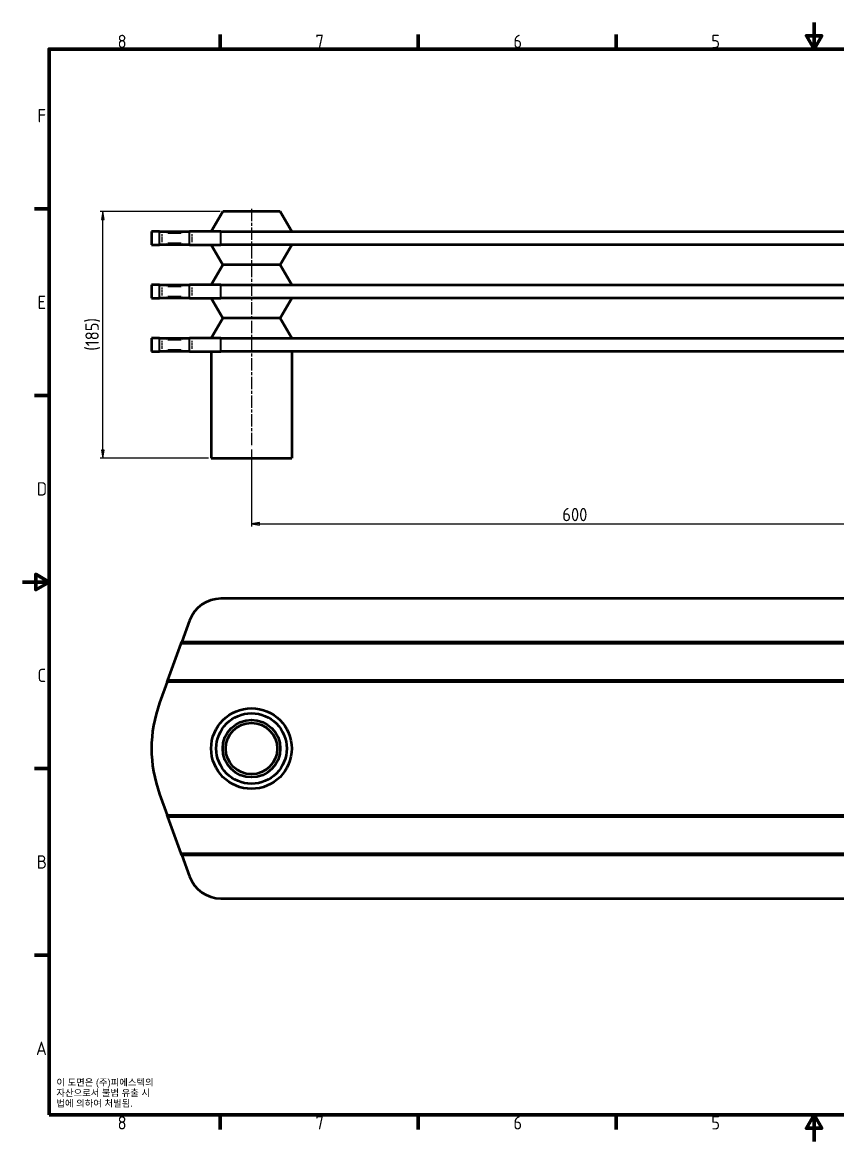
# Model space of a CAD drawing. Header units: millimetres. Extents: x 0 to 1188, y 0 to 840.
# Drawn here: x 0 to 612, y 0 to 840 of the extents above; entities that cross this region are included whole.
import ezdxf

# ---------------------------------------------------------------- set-up
doc = ezdxf.new("R2010")
doc.units = ezdxf.units.MM
doc.header["$LTSCALE"] = 2
doc.linetypes.add('CHAIN', pattern=[0.3543, 0.2362, -0.0295, 0.0591, -0.0295])
doc.linetypes.add('DASHED', pattern=[0.2067, 0.1654, -0.0413])
doc.layers.get('0').update_dxf_attribs({"lineweight": 25})
for name, color, linetype, lineweight in [('가려진 좁은 것(ISO)', 5, 'DASHED', 25), ('가시적인 것(ISO)', 7, 'Continuous', 50), ('가시적인 좁은 것(ISO)', 1, 'Continuous', 35), ('경계(ISO)', 7, 'Continuous', 70), ('기호(ISO)', 7, 'Continuous', 25), ('중심선(ISO)', 1, 'Continuous', 25), ('치수(ISO)', 7, 'Continuous', 25)]:
    doc.layers.add(name, color=color, linetype=linetype, lineweight=lineweight)
doc.styles.add('ISO Proportional', font='arial.ttf')
doc.styles.add('ISO ProportionalPSTEK', font='isocp.shx')
doc.dimstyles.new('PSTEK', dxfattribs={"dimscale": 2, "dimtxt": 5, "dimasz": 3, "dimexe": 1, "dimexo": 1, "dimgap": 1, "dimtad": 1, "dimrnd": 1e-08, "dimdsep": 46, "dimtxsty": 'ISO ProportionalPSTEK', "dimblk": 'Filled-1', "dimcen": 0.09, "dimdle": 10, "dimclrd": 3, "dimclre": 3, "dimclrt": 1, "dimadec": 1, "dimazin": 2, "dimtfac": 1, "dimtmove": 0, "dimatfit": 3, "dimfxl": 0, "dimtolj": 1, "dimlwd": -1, "dimlwe": -1, "dimarcsym": 0})

# ---------------------------------------------------------------- blocks, each defined once
blk = doc.blocks.new('경계 Default Border')
at = {"layer": '경계(ISO)'}
for p, q in [((74.25, 410), (74.25, 415.4)), ((148.5, 410), (148.5, 415.4)), ((222.75, 410), (222.75, 415.4)), ((10, 350), (4.6, 350)), ((10, 280), (4.6, 280)), ((10, 140), (4.6, 140)), ((10, 70), (4.6, 70)), ((74.25, 10), (74.25, 4.6)), ((148.5, 10), (148.5, 4.6)), ((222.75, 10), (222.75, 4.6))]:
    blk.add_line(p, q, dxfattribs=at)
at = {"layer": '경계(ISO)', "flags": 128}
for points in [[(297, 420), (297, 410), (294.11, 415), (299.89, 415), (297, 410)], [(10, 10), (10, 410), (584, 410), (584, 10), (10, 10)], [(0, 210), (10, 210), (5, 212.89), (5, 207.11), (10, 210)], [(297, 0), (297, 10), (294.11, 5), (299.89, 5), (297, 10)]]:
    blk.add_lwpolyline(points, dxfattribs=at)
at = {"layer": '경계(ISO)', "color": 1, "char_height": 5, "attachment_point": 7, "style": 'ISO ProportionalPSTEK'}
for s, insert in [('8', (35.7, 410.35)), ('7', (109.95, 410.39)), ('6', (184.2, 410.35)), ('5', (258.45, 410.35)), ('F', (5.67, 382.5)), ('E', (5.67, 312.45)), ('D', (5.4, 242.45)), ('C', (5.67, 172.45)), ('B', (5.4, 102.45)), ('A', (5.12, 32.49)), ('8', (35.7, 4.55)), ('7', (109.95, 4.59)), ('6', (184.2, 4.55)), ('5', (258.45, 4.55))]:
    blk.add_mtext(s, dxfattribs=dict(at, insert=insert))
blk = doc.blocks.new('Filled-1')
at = {"color": 0}
for p, q in [((0, 0), (-1, 0.17)), ((-1, 0.17), (-1, -0.17)), ((-1, 0), (0, 0)), ((-1, -0.17), (0, 0))]:
    blk.add_line(p, q, dxfattribs=at)
at = {"color": 0, "flags": 128}
blk.add_lwpolyline([(-1, -0.17), (0, 0), (-1, 0.17), (-1, -0.17)], dxfattribs=at)
at = {"color": 0}
blk.add_solid([(-1, -0.17), (0, 0), (-1, 0.17), (-1, -0.17)], dxfattribs=at)
blk = doc.blocks.new('*D16')
at = {"layer": 'Defpoints', "color": 0, "transparency": 16777216}
for p in [(171.89, 521.49), (771.89, 524.89), (771.89, 463.61)]:
    blk.add_point(p, dxfattribs=at)
at = {"layer": '치수(ISO)', "color": 3, "transparency": 16777216}
for p, q in [((771.89, 522.89), (771.89, 461.61)), ((171.89, 519.49), (171.89, 461.61)), ((177.89, 463.61), (765.89, 463.61))]:
    blk.add_line(p, q, dxfattribs=at)
at = {"layer": '치수(ISO)', "color": 3, "transparency": 16777216, "xscale": 6, "yscale": 6, "zscale": 6, "rotation": 180}
blk.add_blockref('Filled-1', (171.89, 463.61), dxfattribs=at)
at = {"layer": '치수(ISO)', "color": 3, "transparency": 16777216, "xscale": 6, "yscale": 6, "zscale": 6}
blk.add_blockref('Filled-1', (771.89, 463.61), dxfattribs=at)
at = {"layer": '치수(ISO)', "color": 1, "transparency": 16777216, "insert": (405.09, 475.61), "char_height": 10, "attachment_point": 1, "style": 'ISO ProportionalPSTEK'}
blk.add_mtext('\\A1;600', dxfattribs=at)
blk = doc.blocks.new('*D17')
at = {"layer": 'Defpoints', "color": 0, "transparency": 16777216}
for p in [(60.3, 698.06), (150.3, 698.06), (141.64, 513.06)]:
    blk.add_point(p, dxfattribs=at)
at = {"layer": '치수(ISO)', "color": 3, "transparency": 16777216}
for p, q in [((148.3, 698.06), (58.3, 698.06)), ((60.3, 519.06), (60.3, 692.06)), ((139.64, 513.06), (58.3, 513.06))]:
    blk.add_line(p, q, dxfattribs=at)
at = {"layer": '치수(ISO)', "color": 3, "transparency": 16777216, "xscale": 6, "yscale": 6, "zscale": 6}
for p, rotation in [((60.3, 698.06), 90), ((60.3, 513.06), 270)]:
    blk.add_blockref('Filled-1', p, dxfattribs=dict(at, rotation=rotation))
at = {"layer": '치수(ISO)', "color": 1, "transparency": 16777216, "insert": (47.3, 593.56), "char_height": 10, "attachment_point": 1, "rotation": 90, "style": 'ISO ProportionalPSTEK'}
blk.add_mtext('\\A1;(185)', dxfattribs=at)

msp = doc.modelspace()

# ---------------------------------------------------------------- linework, layer by layer
at = {"layer": '가려진 좁은 것(ISO)', "ltscale": 5.71399}
for p, q in [((104.804, 675.06), (104.804, 681.06)), ((127.315, 675.06), (127.315, 681.06)), ((104.804, 635.06), (104.804, 641.06)), ((127.315, 635.06), (127.315, 641.06)), ((104.804, 595.06), (104.804, 601.06)), ((127.315, 595.06), (127.315, 601.06))]:
    msp.add_line(p, q, dxfattribs=at)
at = {"layer": '가시적인 것(ISO)'}
for p, q in [((150.304, 698.06), (141.644, 683.06)), ((193.484, 698.06), (150.304, 698.06)), ((193.484, 698.06), (202.144, 683.06)), ((102.925, 683.06), (96.894, 683.06)), ((96.894, 683.06), (96.894, 673.06)), ((102.925, 683.06), (108.675, 683.06)), ((109.109, 682.06), (108.675, 683.06)), ((108.675, 683.06), (119.594, 683.06)), ((119.16, 682.06), (109.109, 682.06)), ((119.594, 683.06), (119.16, 682.06)), ((119.594, 683.06), (125.436, 683.06)), ((148.928, 683.06), (125.436, 683.06)), ((148.928, 683.06), (794.86, 683.06)), ((96.894, 673.06), (102.925, 673.06)), ((108.675, 673.06), (102.925, 673.06)), ((108.675, 673.06), (109.109, 674.06)), ((119.594, 673.06), (108.675, 673.06)), ((109.109, 674.06), (119.16, 674.06)), ((119.16, 674.06), (119.594, 673.06)), ((125.436, 673.06), (119.594, 673.06)), ((125.436, 673.06), (148.928, 673.06)), ((150.304, 658.06), (141.644, 673.06)), ((794.86, 673.06), (148.928, 673.06)), ((193.484, 658.06), (202.144, 673.06)), ((150.304, 658.06), (141.644, 643.06)), ((193.484, 658.06), (150.304, 658.06)), ((193.484, 658.06), (202.144, 643.06)), ((102.925, 643.06), (96.894, 643.06)), ((96.894, 643.06), (96.894, 633.06)), ((102.925, 643.06), (108.675, 643.06)), ((109.109, 642.06), (108.675, 643.06)), ((108.675, 643.06), (119.594, 643.06)), ((119.16, 642.06), (109.109, 642.06)), ((119.594, 643.06), (119.16, 642.06)), ((119.594, 643.06), (125.436, 643.06)), ((148.928, 643.06), (125.436, 643.06)), ((148.928, 643.06), (794.86, 643.06)), ((96.894, 633.06), (102.925, 633.06)), ((108.675, 633.06), (102.925, 633.06)), ((108.675, 633.06), (109.109, 634.06)), ((119.594, 633.06), (108.675, 633.06)), ((109.109, 634.06), (119.16, 634.06)), ((119.16, 634.06), (119.594, 633.06)), ((125.436, 633.06), (119.594, 633.06)), ((125.436, 633.06), (148.928, 633.06)), ((150.304, 618.06), (141.644, 633.06)), ((794.86, 633.06), (148.928, 633.06)), ((193.484, 618.06), (202.144, 633.06)), ((150.304, 618.06), (141.644, 603.06)), ((193.484, 618.06), (150.304, 618.06)), ((193.484, 618.06), (202.144, 603.06)), ((102.925, 603.06), (96.894, 603.06)), ((96.894, 603.06), (96.894, 593.06)), ((102.925, 603.06), (108.675, 603.06)), ((109.109, 602.06), (108.675, 603.06)), ((108.675, 603.06), (119.594, 603.06)), ((119.16, 602.06), (109.109, 602.06)), ((119.594, 603.06), (119.16, 602.06)), ((119.594, 603.06), (125.436, 603.06)), ((148.928, 603.06), (125.436, 603.06)), ((148.928, 603.06), (794.86, 603.06)), ((96.894, 593.06), (102.925, 593.06)), ((108.675, 593.06), (102.925, 593.06)), ((108.675, 593.06), (109.109, 594.06)), ((119.594, 593.06), (108.675, 593.06)), ((109.109, 594.06), (119.16, 594.06)), ((119.16, 594.06), (119.594, 593.06)), ((125.436, 593.06), (119.594, 593.06)), ((125.436, 593.06), (148.928, 593.06)), ((141.644, 593.06), (141.644, 513.06)), ((794.86, 593.06), (148.928, 593.06)), ((202.144, 593.06), (202.144, 513.06)), ((141.644, 513.06), (202.144, 513.06)), ((794.86, 407.522), (148.928, 407.522)), ((125.436, 391.073), (119.594, 375.022)), ((109.109, 346.214), (119.16, 373.83)), ((119.16, 373.83), (119.594, 375.022)), ((824.628, 373.83), (119.16, 373.83)), ((119.594, 375.022), (824.194, 375.022)), ((108.675, 345.022), (102.925, 329.224)), ((108.675, 345.022), (109.109, 346.214)), ((835.113, 345.022), (108.675, 345.022)), ((109.109, 346.214), (834.68, 346.214)), ((102.925, 260.82), (108.675, 245.022)), ((109.109, 243.83), (108.675, 245.022)), ((108.675, 245.022), (835.113, 245.022)), ((119.16, 216.214), (109.109, 243.83)), ((834.68, 243.83), (109.109, 243.83)), ((119.594, 215.022), (119.16, 216.214)), ((119.16, 216.214), (824.628, 216.214)), ((119.594, 215.022), (125.436, 198.972)), ((824.194, 215.022), (119.594, 215.022)), ((148.928, 182.522), (794.86, 182.522))]:
    msp.add_line(p, q, dxfattribs=at)
for radius in [30.25, 26.45, 21.59, 19.28]:
    msp.add_circle((171.894, 295.022), radius, dxfattribs=at)
for centre, radius, start, end in [((148.928, 382.522), 25, 90, 160), ((196.894, 295.022), 100, 160, 200), ((148.928, 207.522), 25, 200, 270)]:
    msp.add_arc(centre, radius, start, end, dxfattribs=at)
at = {"layer": '가시적인 좁은 것(ISO)'}
for p, q in [((102.925, 673.06), (102.925, 683.06)), ((125.436, 673.06), (125.436, 683.06)), ((148.928, 673.06), (148.928, 683.06)), ((102.925, 633.06), (102.925, 643.06)), ((125.436, 633.06), (125.436, 643.06)), ((148.928, 633.06), (148.928, 643.06)), ((102.925, 593.06), (102.925, 603.06)), ((125.436, 593.06), (125.436, 603.06)), ((148.928, 593.06), (148.928, 603.06))]:
    msp.add_line(p, q, dxfattribs=at)
at = {"layer": '중심선(ISO)', "linetype": 'CHAIN', "ltscale": 19.757267}
msp.add_line((171.894, 700.06), (171.894, 521.491), dxfattribs=at)

# ---------------------------------------------------------------- block references
at = {"xscale": 2, "yscale": 2, "zscale": 2}
msp.add_blockref('경계 Default Border', (0, 0), dxfattribs=at)

# ---------------------------------------------------------------- texts
at = {"layer": '기호(ISO)', "color": 7, "insert": (25.51, 46.952), "char_height": 5, "width": 78.61221, "attachment_point": 1, "line_spacing_factor": 0.944221, "style": 'ISO Proportional'}
msp.add_mtext('{\\fArial|b0|i0;\\H5.0000;이 도면은 (주)피에스텍의\\P자산으로서 불법 유출 시 \\P법에 의하여 처벌됨.}', dxfattribs=at)

# ---------------------------------------------------------------- dimensions: what is measured, and where the dimension line sits
at = {"layer": '치수(ISO)', "color": 3}
dim = msp.add_linear_dim(base=(60.304, 698.06), p1=(141.644, 513.06), p2=(150.304, 698.06), angle=90, text='(<>)', dimstyle='PSTEK', override={"dimgap": 1, "dimdec": 2, "dimtol": 0, "dimlim": 0, "dimtp": 0, "dimtm": 0, "dimtdec": 2, "dimtofl": 0, "dimatfit": 1}, dxfattribs=at)
dim.commit()
dim.dimension.update_dxf_attribs({"geometry": '*D17', "text_midpoint": (60.304, 605.56), "dimtype": 160})
dim = msp.add_linear_dim(base=(771.894, 463.615), p1=(171.894, 521.491), p2=(771.894, 524.892), angle=180, dimstyle='PSTEK', override={"dimdec": 2, "dimtp": 0, "dimtm": 0, "dimtdec": 2, "dimtofl": 0, "dimatfit": 1}, dxfattribs=at)
dim.commit()
dim.dimension.update_dxf_attribs({"geometry": '*D16', "text_midpoint": (414.394, 463.615), "dimtype": 160})

doc.saveas('drawing.dxf')
